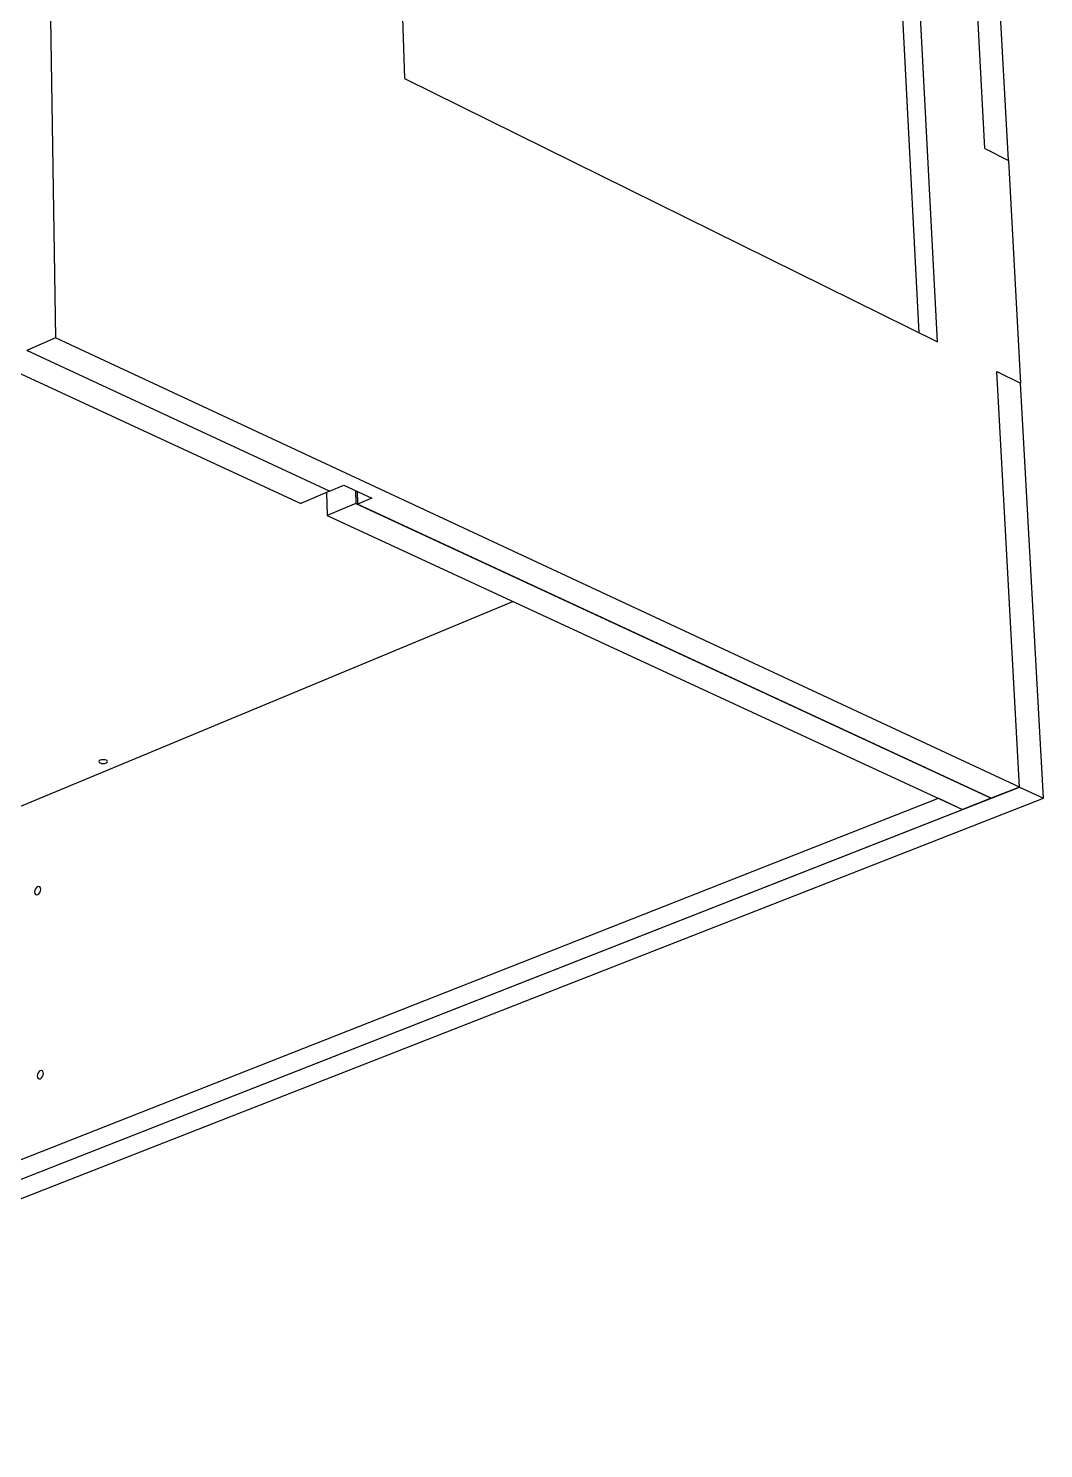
# Model space of a CAD drawing. Extents: x 0 to 155, y 0 to 209.
# Drawn here: x 114.9 to 155.3, y 79.8 to 136.3 of the extents above; entities that cross this region are included whole.
import ezdxf

# ---------------------------------------------------------------- set-up
doc = ezdxf.new("R2010")
doc.units = 0
doc.layers.get('0').update_dxf_attribs({"linetype": 'CONTINUOUS'})

msp = doc.modelspace()

# ---------------------------------------------------------------- linework, layer by layer
at = {"color": 7, "linetype": 'CONTINUOUS'}
for p, q in [((114.969, 190.359), (115.978, 124.028)), ((128.526, 179.021), (129.868, 134.359)), ((151.092, 123.867), (148.829, 167.476)), ((150.361, 124.228), (148.165, 167.152)), ((152.98, 131.561), (152.507, 140.265)), ((153.914, 131.085), (153.434, 139.779)), ((129.868, 134.359), (151.092, 123.867)), ((152.98, 131.561), (153.914, 131.085)), ((153.914, 131.085), (154.403, 122.23)), ((115.978, 124.028), (114.834, 123.52)), ((154.36, 106.145), (115.978, 124.028)), ((126.886, 117.925), (114.834, 123.52)), ((113.695, 123.013), (125.748, 117.439)), ((154.36, 106.145), (153.461, 122.696)), ((153.461, 122.696), (154.403, 122.23)), ((155.317, 105.699), (154.403, 122.23)), ((126.886, 117.925), (127.456, 118.169)), ((127.456, 118.169), (128.57, 117.651)), ((126.886, 117.925), (125.748, 117.439)), ((126.772, 117.877), (126.796, 116.954)), ((127.92, 117.954), (127.934, 117.439)), ((127.985, 117.923), (127.999, 117.408)), ((128.57, 117.651), (127.999, 117.408)), ((127.934, 117.439), (126.796, 116.954)), ((127.934, 117.439), (153.224, 105.699)), ((153.224, 105.699), (127.999, 117.408)), ((126.796, 116.954), (152.092, 105.254)), ((107.694, 102.513), (134.187, 113.535)), ((88.198, 80.172), (154.36, 106.145)), ((154.36, 106.145), (153.224, 105.699)), ((154.36, 106.145), (155.317, 105.699)), ((89.087, 81.266), (151.131, 105.699)), ((89.162, 79.81), (155.317, 105.699)), ((90.054, 80.9), (152.092, 105.254)), ((151.131, 105.699), (152.092, 105.254)), ((153.224, 105.699), (152.092, 105.254))]:
    msp.add_line(p, q, dxfattribs=at)
for points in [[(117.753, 107.107), (117.808, 107.09), (117.874, 107.085), (117.941, 107.09), (117.998, 107.107), (118.037, 107.131), (118.052, 107.159), (118.041, 107.187), (118.005, 107.212), (117.95, 107.228), (117.883, 107.233), (117.817, 107.228), (117.759, 107.212), (117.72, 107.187), (117.705, 107.159), (117.717, 107.131), (117.753, 107.107)], [(115.398, 102.073), (115.388, 102.13), (115.36, 102.17), (115.318, 102.188), (115.27, 102.18), (115.223, 102.148), (115.182, 102.097), (115.156, 102.035), (115.147, 101.97), (115.158, 101.914), (115.186, 101.874), (115.227, 101.856), (115.275, 101.864), (115.323, 101.895), (115.363, 101.946), (115.389, 102.009), (115.398, 102.073)], [(115.502, 94.745), (115.492, 94.802), (115.464, 94.844), (115.422, 94.862), (115.374, 94.855), (115.326, 94.823), (115.285, 94.772), (115.259, 94.709), (115.25, 94.644), (115.261, 94.587), (115.289, 94.545), (115.33, 94.527), (115.379, 94.534), (115.427, 94.565), (115.467, 94.617), (115.494, 94.68), (115.502, 94.745)]]:
    msp.add_lwpolyline(points, dxfattribs=at)

doc.saveas('drawing.dxf')
